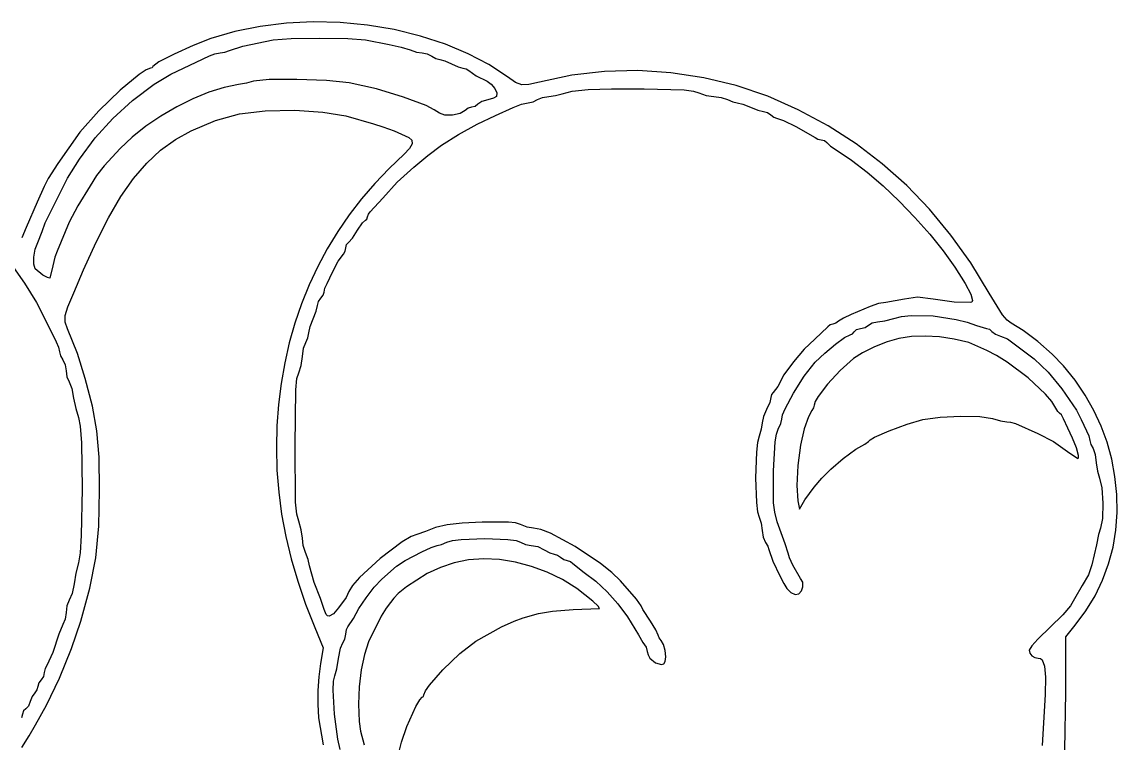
# Model space of a CAD drawing. Extents: x 20 to 360, y 14 to 367.
# Drawn here: x 168.9 to 347, y 214.4 to 331.7 of the extents above; entities that cross this region are included whole.
import ezdxf

# ---------------------------------------------------------------- set-up
doc = ezdxf.new("R2010")
doc.units = 0

msp = doc.modelspace()

# ---------------------------------------------------------------- linework, layer by layer
at = {"layer": 'Layer 1'}
for p, q in [((211.87764, 331.51596), (207.620877, 330.991754)), ((216.235275, 331.725973), (211.87764, 331.51596)), ((220.645827, 331.621793), (216.235275, 331.725973)), ((225.06134, 331.20342), (220.645827, 331.621793)), ((203.512943, 330.153355), (199.601792, 329.000763)), ((207.620877, 330.991754), (203.512943, 330.153355)), ((229.433858, 330.470855), (225.06134, 331.20342)), ((233.715425, 329.424096), (229.433858, 330.470855)), ((196.725549, 327.883449), (193.631025, 326.491629)), ((199.601792, 329.000763), (196.725549, 327.883449)), ((202.600405, 327.095762), (204.800858, 327.75722)), ((204.800858, 327.75722), (209.726521, 328.789096)), ((209.726521, 328.789096), (212.649617, 329.007377)), ((212.649617, 329.007377), (217.262741, 329.080138)), ((217.262741, 329.080138), (221.856021, 329.007377)), ((221.856021, 329.007377), (224.719586, 328.789096)), ((224.719586, 328.789096), (228.600144, 328.048262)), ((224.719586, 328.789096), (224.719586, 328.789096)), ((228.600144, 328.048262), (230.549242, 327.620519)), ((237.760796, 328.100076), (233.715425, 329.424096)), ((241.445673, 326.557775), (237.760796, 328.100076)), ((193.631025, 326.491629), (191.158271, 325.225487)), ((197.202902, 325.155483), (199.390126, 326.213817)), ((199.390126, 326.213817), (200.263251, 326.535727)), ((200.263251, 326.535727), (201.08346, 326.672428)), ((201.08346, 326.672428), (201.841933, 326.791491)), ((201.841933, 326.791491), (202.600405, 327.095762)), ((230.549242, 327.620519), (232.022091, 327.166317)), ((232.022091, 327.166317), (233.045147, 326.813539)), ((233.045147, 326.813539), (233.96237, 326.672428)), ((233.96237, 326.672428), (234.76494, 326.513678)), ((234.76494, 326.513678), (235.514593, 326.143261)), ((235.514593, 326.143261), (236.167232, 325.772844)), ((244.793205, 324.790578), (241.445673, 326.557775)), ((189.794564, 324.202982), (189.06882, 323.935229)), ((190.037099, 324.277947), (189.794564, 324.202982)), ((190.147342, 324.485204), (190.037099, 324.277947)), ((191.158271, 325.225487), (190.147342, 324.485204)), ((193.110677, 323.241662), (197.202902, 325.155483)), ((236.167232, 325.772844), (236.819871, 325.614094)), ((236.819871, 325.614094), (237.626851, 325.406837)), ((237.626851, 325.406837), (238.724873, 324.908538)), ((238.724873, 324.908538), (239.831714, 324.410239)), ((239.831714, 324.410239), (240.594596, 324.202982)), ((240.594596, 324.202982), (241.110534, 324.088329)), ((247.826545, 322.79187), (244.793205, 324.790578)), ((187.937519, 323.192053), (184.860082, 320.639924)), ((189.06882, 323.935229), (187.937519, 323.192053)), ((190.394287, 321.592425), (193.110677, 323.241662)), ((241.110534, 324.088329), (241.547097, 323.814926)), ((241.547097, 323.814926), (242.764181, 322.95062)), ((242.764181, 322.95062), (244.510432, 322.086314)), ((249.138438, 321.880711), (247.826545, 322.79187)), ((258.302674, 323.049081), (253.047659, 321.945203)), ((263.642024, 323.665547), (258.302674, 323.049081)), ((269.024369, 323.799974), (263.642024, 323.665547)), ((274.408367, 323.457738), (269.024369, 323.799974)), ((279.752678, 322.644213), (274.408367, 323.457738)), ((285.015961, 321.364773), (279.752678, 322.644213)), ((184.860082, 320.639924), (181.365926, 317.267587)), ((186.870365, 318.941629), (190.394287, 321.592425)), ((201.759802, 321.057401), (199.262244, 320.273366)), ((204.082073, 321.521869), (201.759802, 321.057401)), ((205.378532, 321.751175), (204.082073, 321.521869)), ((206.516241, 322.086314), (205.378532, 321.751175)), ((209.086008, 322.355307), (206.516241, 322.086314)), ((213.554162, 322.386175), (209.086008, 322.355307)), ((218.392733, 322.205377), (213.554162, 322.386175)), ((222.073751, 321.839369), (218.392733, 322.205377)), ((226.550173, 320.819069), (222.073751, 321.839369)), ((230.950527, 319.497805), (226.550173, 320.819069)), ((244.510432, 322.086314), (245.204412, 321.616127)), ((245.204412, 321.616127), (245.776023, 320.917737)), ((245.776023, 320.917737), (246.102894, 320.186274)), ((250.14606, 321.482182), (249.138438, 321.880711)), ((251.299203, 321.52683), (250.14606, 321.482182)), ((253.047659, 321.945203), (251.299203, 321.52683)), ((258.354212, 320.464638), (260.954296, 320.736938)), ((260.954296, 320.736938), (264.778079, 320.863718)), ((264.778079, 320.863718), (270.086837, 320.851591)), ((270.086837, 320.851591), (276.569133, 320.661973)), ((276.569133, 320.661973), (278.093795, 320.469599)), ((290.156873, 319.624792), (285.015961, 321.364773)), ((183.660637, 316.022942), (186.870365, 318.941629)), ((196.665467, 319.210691), (194.045539, 317.910304)), ((199.262244, 320.273366), (196.665467, 319.210691)), ((234.590204, 318.103781), (230.950527, 319.497805)), ((244.651543, 319.052423), (243.681403, 318.765791)), ((245.568766, 319.321416), (244.651543, 319.052423)), ((246.062655, 319.616868), (245.568766, 319.321416)), ((246.102894, 320.186274), (246.062655, 319.616868)), ((252.011374, 318.717284), (252.730159, 319.087701)), ((252.730159, 319.087701), (253.554778, 319.458118)), ((253.554778, 319.458118), (254.564605, 319.616868)), ((254.564605, 319.616868), (255.667036, 319.735931)), ((255.667036, 319.735931), (256.716551, 320.040202)), ((256.716551, 320.040202), (258.354212, 320.464638)), ((278.093795, 320.469599), (278.976842, 320.181313)), ((278.976842, 320.181313), (280.14101, 319.780028)), ((278.976842, 320.181313), (278.976842, 320.181313)), ((280.14101, 319.780028), (281.411011, 319.616868)), ((281.411011, 319.616868), (282.614866, 319.444889)), ((282.614866, 319.444889), (283.633512, 319.087701)), ((283.633512, 319.087701), (284.46695, 318.717284)), ((295.134075, 317.429644), (290.156873, 319.624792)), ((181.365926, 317.267587), (178.258723, 313.796031)), ((194.045539, 317.910304), (191.478528, 316.413134)), ((204.240823, 316.754956), (208.416833, 317.28688)), ((208.416833, 317.28688), (213.254301, 317.359089)), ((213.254301, 317.359089), (217.809547, 317.059228)), ((235.910848, 317.450797), (234.590204, 318.103781)), ((236.784594, 316.8652), (235.910848, 317.450797)), ((240.947374, 317.323811), (240.133229, 316.835434)), ((241.436853, 317.694228), (240.947374, 317.323811)), ((242.005708, 317.852978), (241.436853, 317.694228)), ((242.570153, 317.994089), (242.005708, 317.852978)), ((243.028764, 318.346867), (242.570153, 317.994089)), ((243.681403, 318.765791), (243.028764, 318.346867)), ((245.886266, 316.512422), (248.743768, 317.8177)), ((248.743768, 317.8177), (250.137241, 318.333638)), ((250.137241, 318.333638), (251.213214, 318.558534)), ((251.213214, 318.558534), (252.011374, 318.717284)), ((284.46695, 318.717284), (285.221013, 318.558534)), ((285.221013, 318.558534), (286.133826, 318.351277)), ((286.133826, 318.351277), (287.337681, 317.852978)), ((287.337681, 317.852978), (288.559175, 317.367908)), ((288.559175, 317.367908), (289.489627, 317.147422)), ((289.489627, 317.147422), (290.155495, 316.988672)), ((299.981189, 314.800208), (295.134075, 317.429644)), ((180.775023, 312.846286), (183.660637, 316.022942)), ((191.478528, 316.413134), (189.040501, 314.760107)), ((196.391513, 314.007698), (200.355855, 315.687252)), ((200.355855, 315.687252), (204.240823, 316.754956)), ((217.809547, 317.059228), (221.544584, 316.441866)), ((221.544584, 316.441866), (226.060142, 315.171865)), ((221.544584, 316.441866), (221.544584, 316.441866)), ((237.65827, 316.559826), (236.784594, 316.8652)), ((238.905671, 316.565338), (237.65827, 316.559826)), ((240.133229, 316.835434), (238.905671, 316.565338)), ((242.926238, 315.116192), (245.886266, 316.512422)), ((290.155495, 316.988672), (290.689072, 316.618255)), ((290.689072, 316.618255), (291.134454, 316.247838)), ((291.134454, 316.247838), (291.606295, 316.089088)), ((291.606295, 316.089088), (292.736287, 315.667408)), ((292.736287, 315.667408), (294.746019, 314.700025)), ((178.258723, 313.796031), (174.695666, 308.720438)), ((189.040501, 314.760107), (186.807527, 312.992152)), ((193.819403, 312.581703), (196.391513, 314.007698)), ((226.060142, 315.171865), (227.577088, 314.677976)), ((227.577088, 314.677976), (229.411533, 314.025337)), ((229.411533, 314.025337), (231.775146, 312.949364)), ((239.880221, 313.438843), (242.926238, 315.116192)), ((294.746019, 314.700025), (297.885743, 312.914086)), ((304.528994, 311.878903), (299.981189, 314.800208)), ((178.223446, 309.421584), (180.775023, 312.846286)), ((186.807527, 312.992152), (184.855672, 311.150196)), ((191.42506, 310.841515), (193.819403, 312.581703)), ((231.775146, 312.949364), (232.284469, 312.484689)), ((232.330771, 311.877801), (231.914052, 311.118777)), ((232.284469, 312.484689), (232.330771, 311.877801)), ((237.085557, 311.675504), (239.880221, 313.438843)), ((297.885743, 312.914086), (298.326716, 312.658322)), ((298.326716, 312.658322), (298.873522, 312.561308)), ((298.873522, 312.561308), (299.38064, 312.424607)), ((299.38064, 312.424607), (299.755467, 312.102697)), ((299.755467, 312.102697), (300.364009, 311.529432)), ((308.789064, 308.654981), (304.528994, 311.878903)), ((184.855672, 311.150196), (182.227476, 308.297104)), ((189.174584, 308.74414), (191.42506, 310.841515)), ((231.034312, 310.197695), (228.574349, 307.88774)), ((231.914052, 311.118777), (231.034312, 310.197695)), ((232.586535, 308.081027), (234.879592, 310.021306)), ((234.879592, 310.021306), (237.085557, 311.675504)), ((300.364009, 311.529432), (301.448801, 310.797418)), ((301.448801, 310.797418), (303.804214, 309.242508)), ((174.695666, 308.720438), (173.148955, 306.240518)), ((176.296396, 306.325957), (178.223446, 309.421584)), ((182.227476, 308.297104), (180.975114, 306.740471)), ((187.034076, 306.246582), (189.174584, 308.74414)), ((303.804214, 309.242508), (306.322098, 307.301057)), ((312.772975, 305.117692), (308.789064, 308.654981)), ((180.975114, 306.740471), (179.952058, 305.082414)), ((228.574349, 307.88774), (226.262232, 305.471435)), ((229.878964, 305.651269), (232.586535, 308.081027)), ((306.322098, 307.301057), (308.926799, 305.049548)), ((172.508442, 304.941303), (171.344275, 302.436579)), ((173.148955, 306.240518), (172.508442, 304.941303)), ((172.649553, 299.049911), (176.296396, 306.325957)), ((179.952058, 305.082414), (177.936813, 301.814808)), ((184.969636, 303.305846), (187.034076, 306.246582)), ((226.262232, 305.471435), (224.09946, 302.952397)), ((227.54181, 303.036302), (229.878964, 305.651269)), ((308.926799, 305.049548), (311.542662, 302.564461)), ((316.492302, 301.256289), (312.772975, 305.117692)), ((182.947364, 299.878939), (184.969636, 303.305846)), ((224.09946, 302.952397), (222.087531, 300.334243)), ((225.530975, 300.813801), (227.54181, 303.036302)), ((171.344275, 302.436579), (169.545107, 298.273799)), ((177.936813, 301.814808), (176.530111, 299.155744)), ((311.542662, 302.564461), (314.094032, 299.922278)), ((319.958622, 297.060022), (316.492302, 301.256289)), ((180.933359, 295.922864), (182.947364, 299.878939)), ((222.087531, 300.334243), (220.227945, 297.620591)), ((224.247745, 299.023452), (224.754864, 299.508522)), ((224.754864, 299.508522), (224.97976, 299.667272)), ((224.97976, 299.667272), (225.072364, 300.037689)), ((225.072364, 300.037689), (225.209065, 300.465432)), ((225.209065, 300.465432), (225.530975, 300.813801)), ((314.094032, 299.922278), (316.505256, 297.19948)), ((169.545107, 298.273799), (168.850024, 296.590386)), ((171.450108, 295.874909), (172.155664, 297.638799)), ((172.155664, 297.638799), (172.649553, 299.049911)), ((176.530111, 299.155744), (174.589832, 294.463797)), ((220.227945, 297.620591), (218.5222, 294.815059)), ((222.633786, 296.558416), (223.449585, 297.850465)), ((223.449585, 297.850465), (224.247745, 299.023452)), ((171.016853, 294.746019), (171.450108, 295.874909)), ((178.893724, 291.394628), (180.933359, 295.922864)), ((221.681285, 295.500082), (222.003195, 295.874909)), ((222.003195, 295.874909), (222.633786, 296.558416)), ((316.505256, 297.19948), (318.700679, 294.472547)), ((323.183509, 292.518143), (319.958622, 297.060022)), ((170.788649, 293.484838), (171.016853, 294.746019)), ((174.589832, 294.463797), (174.241464, 293.484838)), ((218.5222, 294.815059), (216.971794, 291.921263)), ((220.3275, 292.823379), (221.156528, 293.969907)), ((221.156528, 293.969907), (221.429931, 294.428519)), ((221.429931, 294.428519), (221.544584, 294.992964)), ((221.544584, 294.992964), (221.681285, 295.500082)), ((318.700679, 294.472547), (320.604646, 291.817962)), ((167.112041, 292.310748), (169.262884, 289.242682)), ((170.785342, 292.342719), (170.788649, 293.484838)), ((171.026774, 291.571017), (170.785342, 292.342719)), ((174.241464, 293.484838), (173.919554, 292.029628)), ((219.392638, 291.04185), (220.3275, 292.823379)), ((326.178539, 287.619903), (323.183509, 292.518143)), ((172.292365, 290.56119), (171.026774, 291.571017)), ((173.026033, 290.157149), (172.292365, 290.56119)), ((173.919554, 292.029628), (173.425665, 290.054072)), ((177.306223, 287.690459), (178.893724, 291.394628)), ((216.971794, 291.921263), (215.578226, 288.942821)), ((218.510693, 289.207404), (219.392638, 291.04185)), ((320.604646, 291.817962), (322.280342, 289.188112)), ((169.262884, 289.242682), (171.238441, 286.06768)), ((173.425665, 290.054072), (173.026033, 290.157149)), ((215.578226, 288.942821), (214.342995, 285.88335)), ((218.157915, 288.404834), (218.510693, 289.207404)), ((322.280342, 289.188112), (323.215204, 287.421466)), ((176.347659, 285.401261), (177.306223, 287.690459)), ((217.11722, 286.274937), (217.487637, 286.808514)), ((217.487637, 286.808514), (217.858054, 287.271535)), ((217.858054, 287.271535), (218.016804, 287.761015)), ((218.016804, 287.761015), (218.157915, 288.404834)), ((314.505997, 286.949625), (312.384919, 286.632125)), ((317.076866, 286.632125), (314.505997, 286.949625)), ((323.215204, 287.421466), (323.462148, 286.415497)), ((328.348123, 284.087714), (326.178539, 287.619903)), ((171.238441, 286.06768), (173.002331, 282.575178)), ((175.90834, 283.955422), (176.347659, 285.401261)), ((214.342995, 285.88335), (213.267599, 282.746468)), ((216.737984, 284.678617), (216.95847, 285.609069)), ((216.95847, 285.609069), (217.11722, 286.274937)), ((306.811027, 285.467958), (303.741858, 284.127401)), ((308.160402, 285.91775), (306.811027, 285.467958)), ((309.351028, 286.102958), (308.160402, 285.91775)), ((312.384919, 286.632125), (309.351028, 286.102958)), ((320.512042, 286.151465), (317.076866, 286.632125)), ((323.074092, 286.06768), (320.512042, 286.151465)), ((323.344188, 286.165728), (323.074092, 286.06768)), ((323.462148, 286.415497), (323.344188, 286.165728)), ((175.912198, 282.913073), (175.90834, 283.955422)), ((215.754615, 282.204761), (216.252914, 283.457123)), ((216.252914, 283.457123), (216.737984, 284.678617)), ((302.480677, 283.540908), (301.695746, 283.033789)), ((303.741858, 284.127401), (302.480677, 283.540908)), ((309.201098, 283.091116), (310.656307, 283.492401)), ((310.656307, 283.492401), (311.940019, 283.802735)), ((311.940019, 283.802735), (313.491209, 283.970856)), ((313.491209, 283.970856), (317.090096, 283.906915)), ((317.090096, 283.906915), (320.841118, 283.353494)), ((320.841118, 283.353494), (322.582477, 282.909766)), ((329.095572, 283.219549), (328.348123, 284.087714)), ((173.002331, 282.575178), (174.448721, 279.682398)), ((176.283167, 281.834344), (175.912198, 282.913073)), ((177.927994, 277.808265), (176.283167, 281.834344)), ((213.267599, 282.746468), (212.353537, 279.535792)), ((215.547358, 281.164066), (215.754615, 282.204761)), ((299.967133, 282.116567), (297.815188, 280.14101)), ((300.302273, 282.438477), (299.967133, 282.116567)), ((300.743245, 282.575178), (300.302273, 282.438477)), ((301.219495, 282.711879), (300.743245, 282.575178)), ((301.695746, 283.033789), (301.219495, 282.711879)), ((304.235747, 281.340455), (304.614984, 281.710872)), ((304.614984, 281.710872), (305.258803, 281.869622)), ((305.258803, 281.869622), (306.004047, 282.028372)), ((306.004047, 282.028372), (306.564082, 282.398789)), ((306.564082, 282.398789), (307.168214, 282.769206)), ((307.168214, 282.769206), (308.010472, 282.927956)), ((308.010472, 282.927956), (309.201098, 283.091116)), ((322.582477, 282.909766), (324.132426, 282.363511)), ((324.132426, 282.363511), (325.755205, 281.869622)), ((325.755205, 281.869622), (326.222636, 281.728511)), ((326.222636, 281.728511), (326.63715, 281.375733)), ((329.776874, 282.751567), (329.095572, 283.219549)), ((331.710539, 281.551571), (329.776874, 282.751567)), ((334.080766, 279.739725), (331.710539, 281.551571)), ((174.448721, 279.682398), (174.819138, 278.84896)), ((215.018191, 279.611843), (215.388608, 280.335038)), ((215.388608, 280.335038), (215.547358, 281.164066)), ((297.815188, 280.14101), (296.093741, 278.497836)), ((301.166579, 279.303162), (302.678012, 280.384647)), ((302.678012, 280.384647), (303.600747, 280.811288)), ((303.600747, 280.811288), (303.944705, 280.970038)), ((303.944705, 280.970038), (304.235747, 281.340455)), ((309.591909, 279.695076), (307.512173, 278.875419)), ((311.502974, 280.246843), (309.591909, 279.695076)), ((313.528691, 280.557729), (311.502974, 280.246843)), ((311.502974, 280.246843), (311.502974, 280.246843)), ((315.749539, 280.643718), (313.528691, 280.557729)), ((318.096064, 280.504812), (315.749539, 280.643718)), ((320.498813, 280.14101), (318.096064, 280.504812)), ((322.853606, 279.580975), (320.498813, 280.14101)), ((326.63715, 281.375733), (327.219234, 280.952399)), ((327.219234, 280.952399), (328.012984, 280.634899)), ((328.012984, 280.634899), (329.141874, 280.176288)), ((329.141874, 280.176288), (330.905764, 278.871009)), ((336.424535, 277.696369), (334.080766, 279.739725)), ((174.819138, 278.84896), (174.977888, 278.094897)), ((174.977888, 278.094897), (175.136638, 277.442258)), ((212.353537, 279.535792), (211.602308, 276.25494)), ((214.489024, 277.318786), (214.647774, 278.650523)), ((214.647774, 278.650523), (215.018191, 279.611843)), ((296.093741, 278.497836), (294.335915, 276.441251)), ((299.443479, 277.864489), (301.166579, 279.303162)), ((305.584572, 277.930084), (304.129914, 277.001286)), ((307.512173, 278.875419), (305.584572, 277.930084)), ((325.790483, 278.306564), (322.853606, 279.580975)), ((327.399688, 277.469268), (325.790483, 278.306564)), ((330.905764, 278.871009), (333.484351, 276.949471)), ((175.136638, 277.442258), (175.507055, 276.789619)), ((175.507055, 276.789619), (175.877472, 275.96941)), ((179.175946, 273.755728), (177.927994, 277.808265)), ((211.602308, 276.25494), (211.01541, 272.907528)), ((214.308225, 275.872396), (214.489024, 277.318786)), ((294.335915, 276.441251), (292.809599, 274.311905)), ((296.099253, 274.103545), (297.885743, 276.366285)), ((297.885743, 276.366285), (299.443479, 277.864489)), ((304.129914, 277.001286), (301.941588, 275.057148)), ((329.106045, 276.403768), (327.399688, 277.469268)), ((332.497675, 273.852742), (329.106045, 276.403768)), ((333.484351, 276.949471), (335.765281, 274.769965)), ((338.278824, 275.80184), (336.424535, 277.696369)), ((175.877472, 275.96941), (176.036222, 274.990451)), ((176.036222, 274.990451), (176.177333, 274.011492)), ((213.587235, 273.723757), (213.889301, 274.637673)), ((213.889301, 274.637673), (214.308225, 275.872396)), ((301.941588, 275.057148), (299.878939, 272.825276)), ((335.765281, 274.769965), (337.980065, 272.07452)), ((340.159365, 273.445876), (338.278824, 275.80184)), ((176.177333, 274.011492), (176.530111, 273.191283)), ((176.530111, 273.191283), (176.966674, 272.106491)), ((180.343421, 269.235209), (179.175946, 273.755728)), ((211.01541, 272.907528), (210.594341, 269.497174)), ((213.404232, 271.903643), (213.587235, 273.723757)), ((292.809599, 274.311905), (291.782684, 272.450449)), ((294.335915, 271.361247), (296.099253, 274.103545)), ((299.878939, 272.825276), (298.345457, 270.785227)), ((335.340294, 271.182653), (332.497675, 273.852742)), ((341.807155, 271.029967), (340.159365, 273.445876)), ((176.966674, 272.106491), (177.270945, 270.545448)), ((213.289579, 262.81961), (213.404232, 271.903643)), ((290.803725, 271.136351), (290.689072, 270.651282)), ((291.077128, 271.462671), (290.803725, 271.136351)), ((291.782684, 272.450449), (291.077128, 271.462671)), ((292.989295, 268.810773), (294.335915, 271.361247)), ((298.345457, 270.785227), (297.903244, 269.986998)), ((336.360387, 269.968325), (335.340294, 271.182653)), ((337.980065, 272.07452), (340.360214, 268.605169)), ((343.224262, 268.547085), (341.807155, 271.029967)), ((177.270945, 270.545448), (177.610494, 268.830065)), ((181.054489, 265.214091), (180.343421, 269.235209)), ((210.594341, 269.497174), (210.340601, 266.027495)), ((290.481815, 269.826663), (289.983516, 268.711003)), ((290.689072, 270.651282), (290.481815, 269.826663)), ((297.625569, 268.975586), (297.321298, 268.534614)), ((297.744632, 269.416559), (297.625569, 268.975586)), ((297.903244, 269.986998), (297.744632, 269.416559)), ((337.008823, 268.922669), (336.360387, 269.968325)), ((177.610494, 268.830065), (178.082334, 267.405724)), ((178.082334, 267.405724), (178.348503, 265.971943)), ((289.485217, 267.538016), (289.27796, 266.523779)), ((289.983516, 268.711003), (289.485217, 267.538016)), ((292.452962, 267.123502), (292.595245, 267.817275)), ((292.595245, 267.817275), (292.989295, 268.810773)), ((296.796541, 267.502738), (296.086575, 265.571278)), ((297.321298, 268.534614), (296.796541, 267.502738)), ((315.383532, 267.052946), (318.219536, 267.447616)), ((318.219536, 267.447616), (321.561557, 267.617391)), ((321.561557, 267.617391), (324.645608, 267.54904)), ((324.645608, 267.54904), (326.707706, 267.229335)), ((326.707706, 267.229335), (328.004165, 266.858918)), ((337.352782, 268.344995), (337.008823, 268.922669)), ((337.643824, 268.11128), (337.352782, 268.344995)), ((337.934866, 267.833467), (337.643824, 268.11128)), ((338.278824, 267.158779), (337.934866, 267.833467)), ((340.360214, 268.605169), (341.136326, 267.052946)), ((344.412752, 265.990202), (343.224262, 268.547085)), ((178.348503, 265.971943), (178.53819, 263.290899)), ((210.340601, 266.027495), (210.255688, 262.50211)), ((289.11921, 265.509542), (288.748793, 264.336555)), ((289.27796, 266.523779), (289.11921, 265.509542)), ((291.578734, 264.685475), (291.853239, 265.465445)), ((291.853239, 265.465445), (292.272163, 266.400307)), ((292.272163, 266.400307), (292.452962, 267.123502)), ((296.086575, 265.571278), (295.475277, 262.907253)), ((309.928702, 265.23173), (312.82975, 266.302742)), ((312.82975, 266.302742), (315.383532, 267.052946)), ((328.004165, 266.858918), (329.036041, 266.700168)), ((329.036041, 266.700168), (329.67049, 266.645598)), ((329.67049, 266.645598), (330.48684, 266.395897)), ((330.48684, 266.395897), (334.080766, 264.795167)), ((338.949102, 265.641834), (338.278824, 267.158779)), ((339.753877, 264.051577), (338.949102, 265.641834)), ((341.136326, 267.052946), (342.018271, 265.2185)), ((345.374692, 263.352291), (344.412752, 265.990202)), ((181.408369, 260.921775), (181.054489, 265.214091)), ((288.748793, 264.336555), (288.505707, 263.328382)), ((291.376989, 263.432562), (291.578734, 264.685475)), ((306.564082, 263.489888), (306.828734, 263.768872)), ((306.828734, 263.768872), (307.550207, 264.180561)), ((307.550207, 264.180561), (309.928702, 265.23173)), ((334.080766, 264.795167), (336.642816, 263.476659)), ((340.386673, 262.444783), (339.753877, 264.051577)), ((342.018271, 265.2185), (342.388688, 264.385062)), ((342.388688, 264.385062), (342.547438, 263.630999)), ((342.547438, 263.630999), (342.706188, 262.97836)), ((178.53819, 263.290899), (178.686467, 255.812557)), ((210.255688, 262.50211), (210.348912, 258.85072)), ((213.364544, 253.625333), (213.289579, 262.81961)), ((288.505707, 263.328382), (288.332074, 261.734818)), ((291.112406, 258.727385), (291.376989, 263.432562)), ((295.475277, 262.907253), (295.059109, 259.578462)), ((302.458628, 260.7294), (304.49096, 262.22099)), ((304.49096, 262.22099), (305.964359, 263.031277)), ((305.964359, 263.031277), (306.564082, 263.489888)), ((336.642816, 263.476659), (338.913825, 261.867109)), ((338.913825, 261.867109), (340.607159, 260.702942)), ((340.715197, 261.201792), (340.386673, 262.444783)), ((342.706188, 262.97836), (343.076605, 262.325721)), ((343.076605, 262.325721), (343.447022, 261.364401)), ((346.112149, 260.626323), (345.374692, 263.352291)), ((181.504281, 255.587661), (181.408369, 260.921775)), ((288.332074, 261.734818), (288.193168, 257.598496)), ((300.432911, 259.012915), (302.458628, 260.7294)), ((340.607159, 260.702942), (340.724017, 260.835578)), ((340.724017, 260.835578), (340.715197, 261.201792)), ((343.447022, 261.364401), (343.605772, 260.032664)), ((346.627192, 257.80527), (346.112149, 260.626323)), ((210.348912, 258.85072), (210.631066, 255.23819)), ((291.107996, 253.537139), (291.112406, 258.727385)), ((295.059109, 259.578462), (294.900911, 256.309202)), ((298.979355, 257.52794), (300.432911, 259.012915)), ((343.605772, 260.032664), (343.777751, 258.634781)), ((343.777751, 258.634781), (344.134939, 257.52794)), ((288.193168, 257.598496), (288.332074, 253.541549)), ((297.709354, 256.08155), (298.979355, 257.52794)), ((344.134939, 257.52794), (344.494883, 255.957527)), ((346.921885, 254.882105), (346.627192, 257.80527)), ((178.686467, 255.812557), (178.523858, 248.221767)), ((181.357658, 249.697922), (181.504281, 255.587661)), ((210.631066, 255.23819), (211.105869, 251.643851)), ((294.900911, 256.309202), (295.063519, 253.823771)), ((296.227687, 254.00016), (297.709354, 256.08155)), ((344.494883, 255.957527), (344.659696, 253.457764)), ((346.988307, 251.949569), (346.921885, 254.882105)), ((213.552509, 251.69222), (213.364544, 253.625333)), ((288.332074, 253.541549), (288.505707, 252.047203)), ((291.315804, 251.985467), (291.107996, 253.537139)), ((295.063519, 253.823771), (295.345742, 252.483215)), ((295.345742, 252.483215), (296.227687, 254.00016)), ((344.659696, 253.457764), (344.606228, 250.964616)), ((211.105869, 251.643851), (211.777043, 248.047031)), ((213.889301, 250.542936), (213.552509, 251.69222)), ((288.505707, 252.047203), (288.748793, 251.177936)), ((288.748793, 251.177936), (289.105981, 250.181338)), ((291.712128, 250.437102), (291.315804, 251.985467)), ((346.791798, 249.082765), (346.988307, 251.949569)), ((180.860461, 244.585397), (181.357658, 249.697922)), ((214.308225, 249.114185), (213.889301, 250.542936)), ((236.104394, 249.498382), (234.491537, 248.849601)), ((238.028136, 249.938803), (236.104394, 249.498382)), ((240.494275, 250.21386), (238.028136, 249.938803)), ((243.73432, 250.366547), (240.494275, 250.21386)), ((248.016163, 250.370956), (243.73432, 250.366547)), ((249.156628, 250.232601), (248.016163, 250.370956)), ((249.943213, 249.978491), (249.156628, 250.232601)), ((251.041235, 249.577206), (249.943213, 249.978491)), ((252.059881, 249.414046), (251.041235, 249.577206)), ((253.243685, 249.187427), (252.059881, 249.414046)), ((289.105981, 250.181338), (289.27796, 249.02599)), ((292.982129, 246.838767), (291.712128, 250.437102)), ((344.311328, 249.414046), (343.96296, 248.346893)), ((344.606228, 250.964616), (344.311328, 249.414046)), ((178.523858, 248.221767), (178.324938, 245.400163)), ((211.777043, 248.047031), (212.648308, 244.42706)), ((214.489024, 247.791267), (214.308225, 249.114185)), ((214.630135, 246.569773), (214.489024, 247.791267)), ((232.159343, 248.039521), (230.730041, 247.188789)), ((233.115702, 248.355712), (232.159343, 248.039521)), ((234.491537, 248.849601), (233.115702, 248.355712)), ((240.329461, 247.542669), (244.153244, 247.689844)), ((244.153244, 247.689844), (247.891037, 247.552591)), ((254.856198, 248.560213), (253.243685, 249.187427)), ((258.846448, 246.419843), (254.856198, 248.560213)), ((289.27796, 249.02599), (289.43671, 247.950017)), ((289.43671, 247.950017), (289.807127, 247.085711)), ((343.96296, 248.346893), (343.64105, 246.697655)), ((346.334014, 246.287895), (346.791798, 249.082765)), ((214.982913, 245.427655), (214.630135, 246.569773)), ((230.730041, 247.188789), (227.153754, 244.470744)), ((233.891814, 245.533488), (235.421989, 246.274322)), ((235.421989, 246.274322), (236.396538, 246.591822)), ((236.396538, 246.591822), (237.110913, 246.750572)), ((237.110913, 246.750572), (237.984039, 247.120989)), ((237.984039, 247.120989), (238.874183, 247.365522)), ((238.874183, 247.365522), (240.329461, 247.542669)), ((247.891037, 247.552591), (249.238828, 247.374204)), ((249.238828, 247.374204), (249.978491, 247.120989)), ((249.978491, 247.120989), (250.763422, 246.750572)), ((250.763422, 246.750572), (251.707103, 246.591822)), ((251.707103, 246.591822), (252.778666, 246.384565)), ((252.778666, 246.384565), (253.823771, 245.886266)), ((253.823771, 245.886266), (254.740994, 245.387967)), ((262.988833, 243.624628), (258.846448, 246.419843)), ((289.807127, 247.085711), (290.177544, 246.477169)), ((290.177544, 246.477169), (290.336294, 245.921544)), ((290.336294, 245.921544), (290.984524, 244.038591)), ((293.511296, 245.321821), (292.982129, 246.838767)), ((343.64105, 246.697655), (342.900216, 243.41682)), ((345.616607, 243.57116), (346.334014, 246.287895)), ((178.324938, 245.400163), (178.047057, 243.769598)), ((179.926702, 239.638237), (180.860461, 244.585397)), ((212.648308, 244.42706), (213.723385, 240.763268)), ((215.397427, 244.320814), (214.982913, 245.427655)), ((215.653191, 243.240431), (215.397427, 244.320814)), ((227.153754, 244.470744), (223.789134, 241.375669)), ((229.764311, 243.209563), (231.175423, 244.157654)), ((231.175423, 244.157654), (233.891814, 245.533488)), ((241.524497, 244.237442), (239.183484, 243.769598)), ((243.994494, 244.403496), (241.524497, 244.237442)), ((246.550481, 244.276854), (243.994494, 244.403496)), ((249.149462, 243.866612), (246.550481, 244.276854)), ((254.740994, 245.387967), (255.44655, 245.18071)), ((255.44655, 245.18071), (255.984536, 245.02196)), ((255.984536, 245.02196), (256.469606, 244.651543)), ((256.469606, 244.651543), (256.976724, 244.281126)), ((256.976724, 244.281126), (257.563218, 244.122376)), ((257.563218, 244.122376), (258.101204, 243.985675)), ((290.984524, 244.038591), (292.135462, 241.65293)), ((293.731231, 244.563348), (293.511296, 245.321821)), ((294.265359, 243.381542), (293.731231, 244.563348)), ((178.047057, 243.769598), (177.628133, 242.093903)), ((216.402845, 240.568138), (215.653191, 243.240431)), ((227.400699, 241.123763), (229.764311, 243.209563)), ((236.938934, 242.993486), (234.773759, 242.005708)), ((239.183484, 243.769598), (236.938934, 242.993486)), ((239.183484, 243.769598), (239.183484, 243.769598)), ((251.748444, 243.181864), (249.149462, 243.866612)), ((254.304431, 242.231706), (251.748444, 243.181864)), ((258.101204, 243.985675), (258.480441, 243.663765)), ((258.480441, 243.663765), (260.314886, 242.182097)), ((264.791515, 242.178859), (262.988833, 243.624628)), ((295.522131, 241.229596), (294.265359, 243.381542)), ((342.900216, 243.41682), (342.335771, 241.829319)), ((344.641231, 240.938761), (345.616607, 243.57116)), ((177.628133, 242.093903), (177.341501, 240.312374)), ((213.723385, 240.763268), (215.005995, 237.034983)), ((217.417081, 237.948761), (216.402845, 240.568138)), ((223.789134, 241.375669), (222.624415, 240.053647)), ((226.162669, 239.778246), (227.400699, 241.123763)), ((234.773759, 242.005708), (231.413549, 239.827304)), ((256.774428, 241.025233), (254.304431, 242.231706)), ((259.115441, 239.57154), (256.774428, 241.025233)), ((260.314886, 242.182097), (262.181302, 240.759409)), ((262.181302, 240.759409), (264.027875, 239.029144)), ((266.241557, 240.806263), (264.791515, 242.178859)), ((268.812426, 237.820879), (266.241557, 240.806263)), ((292.135462, 241.65293), (292.770462, 240.418207)), ((295.849553, 240.589635), (295.522131, 241.229596)), ((295.892547, 239.866991), (295.849553, 240.589635)), ((342.335771, 241.829319), (341.312715, 240.065429)), ((343.409539, 238.396899), (344.641231, 240.938761)), ((177.019591, 238.782199), (176.565389, 237.701816)), ((177.341501, 240.312374), (177.019591, 238.782199)), ((178.47039, 234.244592), (179.926702, 239.638237)), ((222.038473, 239.077651), (221.579862, 238.12515)), ((222.624415, 240.053647), (222.038473, 239.077651)), ((224.851878, 238.085462), (226.162669, 239.778246)), ((230.041022, 238.741409), (229.376256, 238.019317)), ((231.413549, 239.827304), (230.041022, 238.741409)), ((261.717179, 237.512198), (259.115441, 239.57154)), ((264.027875, 239.029144), (265.781843, 237.067367)), ((292.770462, 240.418207), (293.294668, 239.557759)), ((293.294668, 239.557759), (293.947859, 238.93213)), ((293.947859, 238.93213), (294.620893, 238.617386)), ((294.620893, 238.617386), (295.20463, 238.689595)), ((295.20463, 238.689595), (295.670959, 239.19065)), ((295.670959, 239.19065), (295.892547, 239.866991)), ((341.312715, 240.065429), (340.077992, 237.878205)), ((176.565389, 237.701816), (176.194972, 236.771364)), ((215.005995, 237.034983), (216.499859, 233.221536)), ((218.016804, 236.184871), (217.417081, 237.948761)), ((221.579862, 238.12515), (220.345139, 236.431816)), ((223.66015, 236.30669), (224.851878, 238.085462)), ((228.811811, 237.313761), (228.08145, 236.394884)), ((229.376256, 238.019317), (228.811811, 237.313761)), ((262.588099, 236.689233), (261.717179, 237.512198)), ((265.781843, 237.067367), (267.370446, 234.950148)), ((269.590192, 236.763096), (268.812426, 237.820879)), ((340.077992, 237.878205), (339.404407, 236.768608)), ((341.923186, 235.951776), (343.409539, 238.396899)), ((176.036222, 235.655704), (175.895111, 234.566502)), ((176.194972, 236.771364), (176.036222, 235.655704)), ((218.350841, 235.325526), (218.016804, 236.184871)), ((218.586072, 235.12509), (218.350841, 235.325526)), ((219.534852, 235.445691), (218.863471, 235.07803)), ((220.345139, 236.431816), (219.534852, 235.445691)), ((222.779307, 234.703203), (223.66015, 236.30669)), ((228.08145, 236.394884), (227.281636, 235.095669)), ((250.366547, 234.809037), (252.87127, 235.514593)), ((252.87127, 235.514593), (255.137869, 235.911468)), ((255.137869, 235.911468), (258.515718, 236.149593)), ((258.515718, 236.149593), (262.784332, 236.325982)), ((262.784332, 236.325982), (262.588099, 236.689233)), ((269.87517, 236.184871), (269.590192, 236.763096)), ((271.109893, 234.244592), (269.87517, 236.184871)), ((338.18181, 235.298516), (334.116044, 231.316535)), ((339.404407, 236.768608), (338.18181, 235.298516)), ((340.183825, 233.609592), (341.923186, 235.951776)), ((175.542333, 233.715425), (174.872055, 232.127924)), ((175.895111, 234.566502), (175.542333, 233.715425)), ((176.940767, 229.803999), (178.47039, 234.244592)), ((218.863471, 235.07803), (218.586072, 235.12509)), ((221.654827, 232.921674), (221.897362, 233.362647)), ((221.897362, 233.362647), (222.779307, 234.703203)), ((227.281636, 235.095669), (225.248753, 230.893201)), ((242.711264, 231.034312), (246.882864, 233.358237)), ((246.882864, 233.358237), (248.91244, 234.29365)), ((248.91244, 234.29365), (250.366547, 234.809037)), ((267.370446, 234.950148), (269.169614, 232.022091)), ((271.978609, 232.864348), (271.109893, 234.244592)), ((338.66688, 231.70459), (340.183825, 233.609592)), ((174.872055, 232.127924), (173.910735, 229.168999)), ((216.499859, 233.221536), (217.875693, 229.905423)), ((221.403473, 231.325354), (221.544584, 232.163202)), ((221.544584, 232.163202), (221.654827, 232.921674)), ((269.169614, 232.022091), (269.87517, 230.822645)), ((272.344616, 231.986813), (271.978609, 232.864348)), ((272.485727, 231.532611), (272.344616, 231.986813)), ((338.66688, 222.673474), (338.66688, 231.70459)), ((174.964659, 224.992989), (176.940767, 229.803999)), ((217.875693, 229.905423), (217.452359, 227.400699)), ((220.380417, 228.212088), (220.662639, 229.852506)), ((220.662639, 229.852506), (221.050695, 230.75209)), ((221.050695, 230.75209), (221.403473, 231.325354)), ((225.248753, 230.893201), (224.568002, 228.869688)), ((240.108424, 228.99757), (242.711264, 231.034312)), ((269.87517, 230.822645), (270.373469, 230.015666)), ((270.373469, 230.015666), (270.580726, 229.340978)), ((272.838505, 231.104868), (272.485727, 231.532611)), ((273.211127, 230.485853), (272.838505, 231.104868)), ((273.491144, 229.512957), (273.211127, 230.485853)), ((333.101807, 230.26261), (332.669654, 229.552645)), ((334.116044, 231.316535), (333.101807, 230.26261)), ((173.910735, 229.168999), (172.896498, 227.083199)), ((220.089375, 226.509934), (220.380417, 228.212088)), ((224.568002, 228.869688), (224.036079, 226.373233)), ((237.340219, 226.355594), (240.108424, 228.99757)), ((270.580726, 229.340978), (270.697859, 228.785008)), ((270.697859, 228.785008), (270.988626, 228.273273)), ((270.988626, 228.273273), (271.886005, 227.493303)), ((273.612412, 228.48053), (273.491144, 229.512957)), ((273.508783, 227.682921), (273.612412, 228.48053)), ((332.669654, 229.552645), (332.796985, 229.065921)), ((332.796985, 229.065921), (333.132675, 228.648651)), ((333.132675, 228.648651), (333.607272, 228.357058)), ((333.607272, 228.357058), (334.151322, 228.247366)), ((334.151322, 228.247366), (334.512368, 228.176535)), ((334.512368, 228.176535), (334.803961, 227.951914)), ((172.623095, 226.58049), (172.508442, 225.919031)), ((172.896498, 227.083199), (172.623095, 226.58049)), ((217.452359, 227.400699), (217.135135, 225.201159)), ((219.745416, 225.389864), (220.089375, 226.509934)), ((224.036079, 226.373233), (223.695979, 223.605579)), ((235.140869, 223.865753), (237.340219, 226.355594)), ((271.886005, 227.493303), (272.862759, 227.222656)), ((272.862759, 227.222656), (273.252744, 227.347575)), ((273.252744, 227.347575), (273.508783, 227.682921)), ((334.803961, 227.951914), (335.192017, 226.968546)), ((335.192017, 226.968546), (335.341947, 225.151739)), ((171.979275, 224.719586), (171.608858, 224.230107)), ((172.349692, 225.253163), (171.979275, 224.719586)), ((172.508442, 225.919031), (172.349692, 225.253163)), ((172.889332, 220.592083), (174.964659, 224.992989)), ((217.135135, 225.201159), (216.975006, 222.987253)), ((219.478077, 223.041686), (219.5425, 224.501856)), ((219.5425, 224.501856), (219.745416, 225.389864)), ((335.341947, 225.151739), (335.280211, 222.355973)), ((171.308997, 223.096807), (170.956219, 222.638196)), ((171.450108, 223.661252), (171.308997, 223.096807)), ((171.608858, 224.230107), (171.450108, 223.661252)), ((216.975006, 222.987253), (216.968667, 220.767766)), ((219.696909, 219.119235), (219.478077, 223.041686)), ((223.695979, 223.605579), (223.590696, 220.768472)), ((234.244592, 222.285418), (234.483957, 222.914562)), ((234.483957, 222.914562), (235.140869, 223.865753)), ((338.486081, 213.364544), (338.66688, 222.673474)), ((170.215385, 221.191806), (169.911114, 220.420104)), ((170.519656, 222.034063), (170.215385, 221.191806)), ((170.956219, 222.638196), (170.519656, 222.034063)), ((232.952543, 220.415694), (233.571558, 221.490565)), ((233.571558, 221.490565), (233.96237, 221.897362)), ((233.96237, 221.897362), (234.169627, 222.012015)), ((234.169627, 222.012015), (234.244592, 222.285418)), ((335.280211, 222.355973), (334.774746, 214.03372)), ((168.980662, 219.145694), (168.817502, 218.528332)), ((169.121773, 219.661631), (168.980662, 219.145694)), ((169.474551, 219.992361), (169.121773, 219.661631)), ((169.911114, 220.420104), (169.474551, 219.992361)), ((171.062052, 217.381804), (172.889332, 220.592083)), ((216.968667, 220.767766), (217.11281, 218.551483)), ((220.266315, 215.051264), (219.696909, 219.119235)), ((223.590696, 220.768472), (223.70094, 217.928609)), ((231.492924, 217.134859), (232.952543, 220.415694)), ((170.038996, 215.617914), (171.062052, 217.381804)), ((217.11281, 218.551483), (217.839313, 214.163669)), ((223.70094, 217.928609), (223.943474, 216.358747)), ((168.874829, 213.712912), (170.038996, 215.617914)), ((223.943474, 216.358747), (224.507919, 214.136246)), ((230.596096, 214.613599), (231.492924, 217.134859)), ((220.640108, 213.409193), (220.266315, 215.051264)), ((230.033305, 212.442912), (230.596096, 214.613599))]:
    msp.add_line(p, q, dxfattribs=at)

doc.saveas('drawing.dxf')
